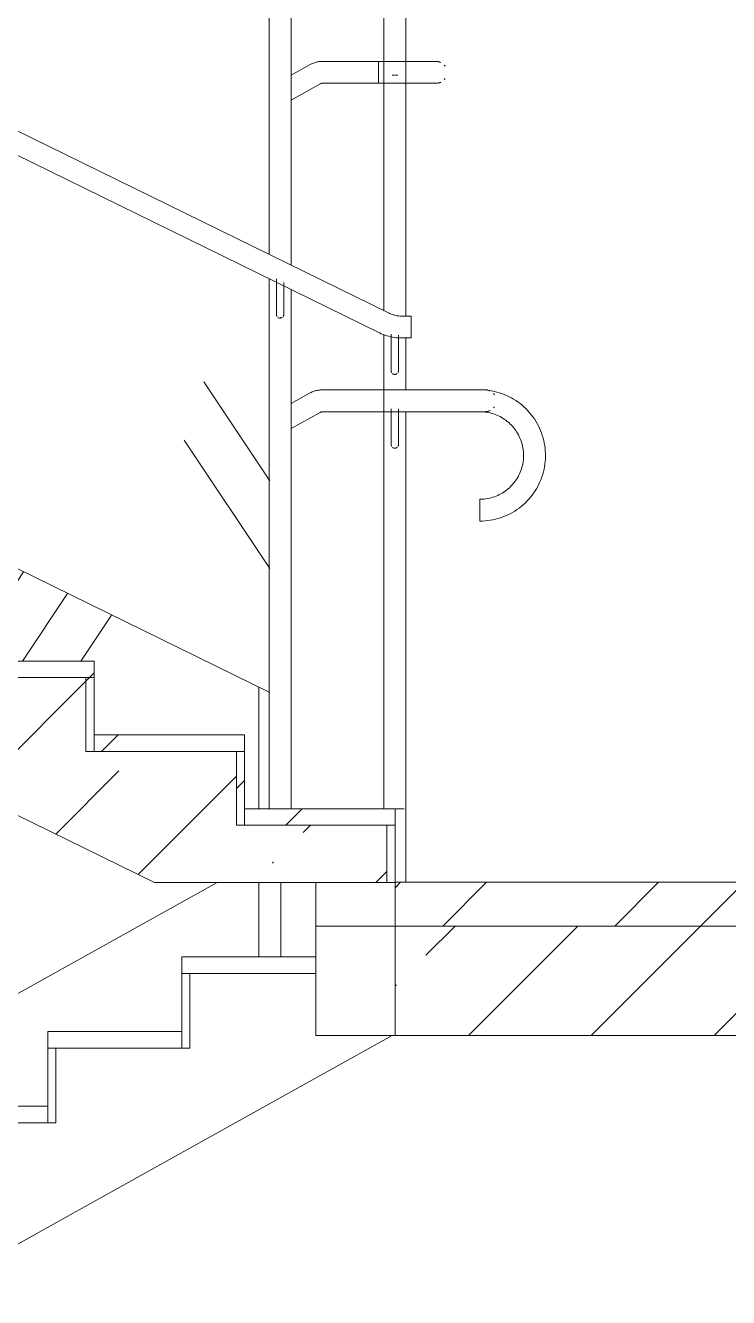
# Model space of a CAD drawing. Header units: millimetres. Extents: x -515342 to 330399, y -224905 to 507333.
# Drawn here: x 227439 to 228725, y 89036 to 91360 of the extents above; entities that cross this region are included whole.
import ezdxf

# ---------------------------------------------------------------- set-up
doc = ezdxf.new("R2010")
doc.units = ezdxf.units.MM
doc.layers.get('0').update_dxf_attribs({"lineweight": 0})
doc.layers.add('Лестницы', color=7, linetype='Continuous', lineweight=0)
doc.layers.add('Ограждение', color=7, linetype='Continuous', lineweight=0)
pattern_1 = [(45, (223568.56, 95610.5), (-224.506, 224.506), []), (45, (223793.07, 95610.5), (-224.506, 224.506), [396.875, -79.375, 3.353, -76.022])]
pattern_2 = [(45, (223568.56, 95610.5), (-235.732, 235.732), []), (45, (223725.7, 95610.5), (-235.732, 235.732), [])]

# ---------------------------------------------------------------- blocks, each defined once
blk = doc.blocks.new('Ограждение - Для шага 900-V113-О_АР_П_Разрез 3-3')
at = {"layer": 'Ограждение'}
h = blk.add_hatch(dxfattribs=at)
h.set_pattern_fill('FP_2', color=256, style=0, pattern_type=2)
h.set_pattern_definition([(236.31, (-5209.4, 8823.7), (-1777.996, -3556.002), [641.07, -5769.6]), (236.31, (-5173.8, 8717), (-1777.996, -3556.002), [384.64, -6026.03]), (236.31, (-5387.2, 8717), (-1777.996, -3556.002), [384.64, -6026.03])])
h.paths.add_polyline_path([(-2839.8, 1326), (-2054.9, 1763), (-2169.8, 1763), (-2839.8, 2091.3), (-2839.8, 1354.6)])
h.paths.add_polyline_path([(-2005, 1897.7), (-1977.8, 1897.7), (-1977.8, 2119.2), (-2820, 2531.9), (-2820.7, 2436.7), (-2830, 2436.7), (-2830, 2302), (-2555, 2302), (-2555, 2167.2), (-2280, 2167.2), (-2280, 2032.5), (-2005, 2032.5), (-2005, 1910.4)])
blk.add_line((-2839.8, 1326), (-2054.9, 1763), dxfattribs=at)
blk = doc.blocks.new('Ограждение - АР_Ограждение_Балясина_D40_900 для 1500-10050419-О_АР_П_Разрез 3-3')
at = {"layer": 'Ограждение'}
for p, q in [((-1938.8, 2794.2), (-1938.8, 2795.8)), ((-1978.8, 2119.7), (-1978.8, 1897.7)), ((-1978.8, 1763), (-1978.8, 1626.8)), ((-1938.8, 1626.8), (-1938.8, 1763))]:
    blk.add_line(p, q, dxfattribs=at)
blk = doc.blocks.new('Ограждение - АР_Ограждение_Балясина_D40_900 для 1500-V114-О_АР_П_Разрез 3-3')
at = {"layer": 'Ограждение'}
for p, q in [((-1750.3, 3238.2), (-1750.3, 2807.7)), ((-1735, 3238.2), (-1730.8, 3238.2)), ((-1729.9, 3238.2), (-1725.8, 3238.2)), ((-1725.2, 3238.2), (-1725.1, 3238.2)), ((-1710.3, 2797.9), (-1710.3, 3238.2)), ((-1750.3, 2764.3), (-1750.3, 2663.2)), ((-1710.3, 2663.1), (-1710.3, 2757.9)), ((-1737, 2628.4), (-1737, 2593.2)), ((-1723.7, 2593.2), (-1723.7, 2628.4)), ((-1750.3, 2623.2), (-1750.3, 1897.8)), ((-1710.3, 1763.2), (-1710.3, 2623.2))]:
    blk.add_line(p, q, dxfattribs=at)
at = {"layer": 'Ограждение', "flags": 128}
for points in [[(-1737, 2593.2), (-1737, 2592), (-1737, 2590.8), (-1737, 2589.6), (-1737, 2588.4), (-1737, 2587.2), (-1737, 2586.1), (-1737, 2584.9), (-1737, 2583.8), (-1737, 2582.6), (-1737, 2581.5), (-1737, 2580.4), (-1737, 2579.3), (-1737, 2578.3), (-1737, 2577.3), (-1737, 2576.3), (-1737, 2575.3), (-1737, 2574.3), (-1737, 2573.4), (-1737, 2572.5), (-1737, 2571.7), (-1737, 2570.9), (-1737, 2570.1), (-1737, 2569.3), (-1737, 2568.6), (-1737, 2568), (-1737, 2567.3), (-1737, 2566.7), (-1737, 2566.2), (-1737, 2565.7), (-1737, 2565.2), (-1737, 2564.8), (-1737, 2564.5), (-1737, 2564.1), (-1737, 2563.9), (-1737, 2563.6), (-1737, 2563.5), (-1737, 2563.3), (-1737, 2563.2), (-1737, 2563.2)], [(-1723.7, 2563.2), (-1723.7, 2563.2), (-1723.7, 2563.3), (-1723.7, 2563.4), (-1723.7, 2563.6), (-1723.7, 2563.8), (-1723.7, 2564.1), (-1723.7, 2564.4), (-1723.7, 2564.7), (-1723.7, 2565.1), (-1723.7, 2565.6), (-1723.7, 2566.1), (-1723.7, 2566.6), (-1723.7, 2567.2), (-1723.7, 2567.8), (-1723.7, 2568.4), (-1723.7, 2569.1), (-1723.7, 2569.9), (-1723.7, 2570.6), (-1723.7, 2571.5), (-1723.7, 2572.3), (-1723.7, 2573.2), (-1723.7, 2574.1), (-1723.7, 2575), (-1723.7, 2576), (-1723.7, 2577), (-1723.7, 2578), (-1723.7, 2579.1), (-1723.7, 2580.1), (-1723.7, 2581.2), (-1723.7, 2582.3), (-1723.7, 2583.5), (-1723.7, 2584.6), (-1723.7, 2585.8), (-1723.7, 2586.9), (-1723.7, 2588.1), (-1723.7, 2589.3), (-1723.7, 2590.5), (-1723.7, 2591.7), (-1723.7, 2592.9), (-1723.7, 2593.2)]]:
    blk.add_lwpolyline(points, dxfattribs=at)
at = {"layer": 'Ограждение'}
for points in [[(-1736.9, 2562), (-1736.9, 2562.3), (-1737, 2562.8), (-1737, 2563.5), (-1737, 2564), (-1736.9, 2564.2)], [(-1732.6, 2556.9), (-1733.4, 2557.2), (-1734, 2557.6), (-1734.6, 2558.1)], [(-1730.3, 2556.5), (-1731, 2556.5), (-1731.7, 2556.6), (-1732.3, 2556.8)], [(-1728.4, 2556.8), (-1729, 2556.6), (-1729.7, 2556.5), (-1730.3, 2556.5)]]:
    blk.add_open_spline(points, degree=3, dxfattribs=at)
for points, knots in [([(-1736.1, 2559.9), (-1736.3, 2560.2), (-1736.5, 2560.7), (-1736.7, 2561.3), (-1736.8, 2561.5)], [0.33333333, 0.33333333, 0.33333333, 0.33333333, 0.38888889, 0.41581503, 0.41581503, 0.41581503, 0.41581503]), ([(-1726, 2558.1), (-1726.1, 2558), (-1726.6, 2557.7), (-1727.2, 2557.3), (-1727.9, 2557), (-1728, 2556.9)], [0.7777778, 0.7777778, 0.7777778, 0.7777778, 0.7916667, 0.8611111, 0.8888889, 0.8888889, 0.8888889, 0.8888889]), ([(-1723.8, 2564.4), (-1723.7, 2564.1), (-1723.7, 2563.6), (-1723.7, 2562.9), (-1723.7, 2562.2), (-1723.9, 2561.2), (-1724.2, 2560.4), (-1724.5, 2559.9), (-1724.6, 2559.9)], [0.4444444, 0.4444444, 0.4444444, 0.4444444, 0.4791667, 0.5138889, 0.5486111, 0.5833333, 0.6527778, 0.6666667, 0.6666667, 0.6666667, 0.6666667])]:
    blk.add_open_spline(points, degree=3, knots=knots, dxfattribs=at)
blk = doc.blocks.new('Ограждение - Ограждение-10038874-О_АР_П_Разрез 3-3')
for name in ['Ограждение - АР_Ограждение_Балясина_D40_900 для 1500-V114-О_АР_П_Разрез 3-3', 'Ограждение - АР_Ограждение_Балясина_D40_900 для 1500-10050419-О_АР_П_Разрез 3-3', 'Ограждение - Для шага 900-V113-О_АР_П_Разрез 3-3']:
    blk.add_blockref(name, (0, 0))
blk = doc.blocks.new('Тип верхнего поручня - Верхний поручень_Внутренний_-10038877-О_АР_П_Разрез 3-3')
at = {"layer": 'Ограждение'}
for p, q in [((-1885.2, 3257.5), (-1920.1, 3238.1)), ((-1760.4, 3263.2), (-1863.3, 3263.2)), ((-1730.3, 3263.2), (-1760.4, 3263.2)), ((-1760.4, 3243.2), (-1760.4, 3263.2)), ((-1700, 3263.2), (-1730.3, 3263.2)), ((-1760.4, 3223.2), (-1760.4, 3243.2)), ((-1920.1, 3192.3), (-1865.7, 3222.6)), ((-1863.3, 3223.2), (-1760.4, 3223.2)), ((-1760.4, 3223.2), (-1730.3, 3223.2)), ((-1730.3, 3223.2), (-1700, 3223.2))]:
    blk.add_line(p, q, dxfattribs=at)
at = {"layer": 'Ограждение', "flags": 128}
for points in [[(-1863.3, 3263.2), (-1865.1, 3263.2), (-1866.9, 3263.1), (-1868.7, 3262.9), (-1870.5, 3262.6), (-1872.2, 3262.3), (-1874, 3261.9), (-1875.7, 3261.4), (-1877.4, 3260.9), (-1879.1, 3260.3), (-1880.8, 3259.6), (-1882.5, 3258.9), (-1884.1, 3258.1), (-1885.2, 3257.5)], [(-1700, 3263.2), (-1698.2, 3263.2), (-1696.4, 3263.2), (-1694.6, 3263.2), (-1692.8, 3263.2), (-1691.1, 3263.2), (-1689.3, 3263.2), (-1687.6, 3263.2), (-1685.8, 3263.2), (-1684.1, 3263.2), (-1682.5, 3263.2), (-1680.8, 3263.2), (-1679.2, 3263.2), (-1677.6, 3263.2), (-1676.1, 3263.2), (-1674.6, 3263.2), (-1673.1, 3263.2), (-1671.7, 3263.2), (-1670.3, 3263.2), (-1669, 3263.2), (-1667.7, 3263.2), (-1666.5, 3263.2), (-1665.3, 3263.2), (-1664.2, 3263.2), (-1663.1, 3263.2), (-1662.1, 3263.2), (-1661.2, 3263.2), (-1660.3, 3263.2), (-1659.5, 3263.2), (-1658.7, 3263.2), (-1658.1, 3263.2), (-1657.4, 3263.2), (-1656.9, 3263.2), (-1656.4, 3263.2), (-1656, 3263.2), (-1655.7, 3263.2), (-1655.4, 3263.2), (-1655.2, 3263.2), (-1655.1, 3263.2), (-1655, 3263.2), (-1655, 3263.2)], [(-1655, 3263.2), (-1655, 3263.2), (-1655.1, 3263.2), (-1655.3, 3263.2), (-1655.6, 3263.2), (-1655.9, 3263.2), (-1656.3, 3263.2), (-1656.8, 3263.2), (-1657.3, 3263.2), (-1657.9, 3263.2), (-1658.6, 3263.2), (-1659.3, 3263.2), (-1660.1, 3263.2), (-1660.9, 3263.2), (-1661.9, 3263.2), (-1662.9, 3263.2), (-1663.9, 3263.2), (-1665, 3263.2), (-1666.2, 3263.2), (-1667.4, 3263.2), (-1668.6, 3263.2), (-1670, 3263.2), (-1671.3, 3263.2), (-1672.7, 3263.2), (-1674.2, 3263.2), (-1675.7, 3263.2), (-1677.2, 3263.2), (-1678.8, 3263.2), (-1680.4, 3263.2), (-1682, 3263.2), (-1683.7, 3263.2), (-1685.4, 3263.2), (-1687.1, 3263.2), (-1688.8, 3263.2), (-1690.6, 3263.2), (-1692.4, 3263.2), (-1694.1, 3263.2), (-1695.9, 3263.2), (-1697.7, 3263.2), (-1699.5, 3263.2), (-1700, 3263.2)], [(-1655, 3263.2), (-1654.2, 3263.2), (-1653.4, 3263.1), (-1652.6, 3263.1), (-1651.8, 3262.9), (-1651, 3262.8), (-1650.2, 3262.6), (-1649.5, 3262.4), (-1648.7, 3262.2), (-1648, 3261.9), (-1647.2, 3261.6), (-1646.5, 3261.3)], [(-1640.1, 3256.5), (-1639.6, 3255.9), (-1639.1, 3255.3), (-1638.6, 3254.7)], [(-1638.5, 3231.9), (-1639, 3231.3), (-1639.4, 3230.6), (-1640, 3230)], [(-1865.7, 3222.6), (-1865.5, 3222.7), (-1865.4, 3222.7), (-1865.2, 3222.8), (-1865, 3222.9), (-1864.8, 3223), (-1864.6, 3223), (-1864.4, 3223.1), (-1864.2, 3223.1), (-1864, 3223.1), (-1863.8, 3223.2), (-1863.6, 3223.2), (-1863.4, 3223.2), (-1863.3, 3223.2)], [(-1700, 3223.2), (-1698.2, 3223.2), (-1696.4, 3223.2), (-1694.6, 3223.2), (-1692.8, 3223.2), (-1691.1, 3223.2), (-1689.3, 3223.2), (-1687.6, 3223.2), (-1685.8, 3223.2), (-1684.1, 3223.2), (-1682.5, 3223.2), (-1680.8, 3223.2), (-1679.2, 3223.2), (-1677.6, 3223.2), (-1676.1, 3223.2), (-1674.6, 3223.2), (-1673.1, 3223.2), (-1671.7, 3223.2), (-1670.3, 3223.2), (-1669, 3223.2), (-1667.7, 3223.2), (-1666.5, 3223.2), (-1665.3, 3223.2), (-1664.2, 3223.2), (-1663.1, 3223.2), (-1662.1, 3223.2), (-1661.2, 3223.2), (-1660.3, 3223.2), (-1659.5, 3223.2), (-1658.7, 3223.2), (-1658.1, 3223.2), (-1657.4, 3223.2), (-1656.9, 3223.2), (-1656.4, 3223.2), (-1656, 3223.2), (-1655.7, 3223.2), (-1655.4, 3223.2), (-1655.2, 3223.2), (-1655.1, 3223.2), (-1655, 3223.2), (-1655, 3223.2)], [(-1655, 3223.2), (-1655, 3223.2), (-1655.1, 3223.2), (-1655.3, 3223.2), (-1655.6, 3223.2), (-1655.9, 3223.2), (-1656.3, 3223.2), (-1656.8, 3223.2), (-1657.3, 3223.2), (-1657.9, 3223.2), (-1658.6, 3223.2), (-1659.3, 3223.2), (-1660.1, 3223.2), (-1660.9, 3223.2), (-1661.9, 3223.2), (-1662.9, 3223.2), (-1663.9, 3223.2), (-1665, 3223.2), (-1666.2, 3223.2), (-1667.4, 3223.2), (-1668.6, 3223.2), (-1670, 3223.2), (-1671.3, 3223.2), (-1672.7, 3223.2), (-1674.2, 3223.2), (-1675.7, 3223.2), (-1677.2, 3223.2), (-1678.8, 3223.2), (-1680.4, 3223.2), (-1682, 3223.2), (-1683.7, 3223.2), (-1685.4, 3223.2), (-1687.1, 3223.2), (-1688.8, 3223.2), (-1690.6, 3223.2), (-1692.4, 3223.2), (-1694.1, 3223.2), (-1695.9, 3223.2), (-1697.7, 3223.2)], [(-1646.3, 3225.2), (-1647, 3224.9), (-1647.8, 3224.6), (-1648.5, 3224.3), (-1649.3, 3224), (-1650, 3223.8), (-1650.8, 3223.6), (-1651.6, 3223.5), (-1652.4, 3223.4), (-1653.2, 3223.3), (-1654, 3223.2), (-1654.8, 3223.2), (-1655, 3223.2)]]:
    blk.add_lwpolyline(points, dxfattribs=at)
blk = doc.blocks.new('Тип перил - Перила_Внутренний_-10038889-О_АР_П_Разрез 3-3')
at = {"layer": 'Ограждение'}
for p, q in [((-1886.3, 2656.9), (-1920, 2638.1)), ((-1750.4, 2663.2), (-1862, 2663.2)), ((-1730.3, 2663.2), (-1750.3, 2663.2)), ((-1750.3, 2643.2), (-1750.3, 2663.2)), ((-1615, 2663.2), (-1730.3, 2663.2)), ((-1750.3, 2623.2), (-1750.3, 2643.2)), ((-1920, 2592.3), (-1866.9, 2621.9)), ((-1862, 2623.2), (-1750.4, 2623.2)), ((-1750.3, 2623.2), (-1730.3, 2623.2)), ((-1730.3, 2623.2), (-1615, 2623.2))]:
    blk.add_line(p, q, dxfattribs=at)
at = {"layer": 'Ограждение', "flags": 128}
for points in [[(-1862, 2663.2), (-1864, 2663.2), (-1866, 2663), (-1868, 2662.8), (-1870, 2662.6), (-1871.9, 2662.2), (-1873.9, 2661.8), (-1875.8, 2661.3), (-1877.7, 2660.7), (-1879.6, 2660), (-1881.5, 2659.3), (-1883.3, 2658.4), (-1885.1, 2657.5), (-1886.3, 2656.9)], [(-1615, 2663.2), (-1613, 2663.2), (-1611, 2663.2), (-1609, 2663.2), (-1607, 2663.2), (-1605.1, 2663.2), (-1603.1, 2663.2), (-1601.2, 2663.2), (-1599.3, 2663.2), (-1597.4, 2663.2), (-1595.5, 2663.2), (-1593.7, 2663.2), (-1591.9, 2663.2), (-1590.2, 2663.2), (-1588.4, 2663.2), (-1586.8, 2663.2), (-1585.1, 2663.2), (-1583.6, 2663.2), (-1582, 2663.2), (-1580.6, 2663.2), (-1579.1, 2663.2), (-1577.8, 2663.2), (-1576.5, 2663.2), (-1575.2, 2663.2), (-1574, 2663.2), (-1572.9, 2663.2), (-1571.9, 2663.2), (-1570.9, 2663.2), (-1570, 2663.2), (-1569.2, 2663.2), (-1568.4, 2663.2), (-1567.7, 2663.2), (-1567.1, 2663.2), (-1566.6, 2663.2), (-1566.1, 2663.2), (-1565.7, 2663.2), (-1565.4, 2663.2), (-1565.2, 2663.2), (-1565.1, 2663.2), (-1565, 2663.2), (-1565, 2663.2)], [(-1565, 2663.2), (-1565, 2663.2), (-1565.2, 2663.2), (-1565.4, 2663.2), (-1565.6, 2663.2), (-1566, 2663.2), (-1566.4, 2663.2), (-1566.9, 2663.2), (-1567.5, 2663.2), (-1568.2, 2663.2), (-1568.9, 2663.2), (-1569.8, 2663.2), (-1570.7, 2663.2), (-1571.6, 2663.2), (-1572.6, 2663.2), (-1573.7, 2663.2), (-1574.9, 2663.2), (-1576.1, 2663.2), (-1577.4, 2663.2), (-1578.8, 2663.2), (-1580.2, 2663.2), (-1581.6, 2663.2), (-1583.1, 2663.2), (-1584.7, 2663.2), (-1586.3, 2663.2), (-1588, 2663.2), (-1589.7, 2663.2), (-1591.4, 2663.2), (-1593.2, 2663.2), (-1595, 2663.2), (-1596.9, 2663.2), (-1598.8, 2663.2), (-1600.7, 2663.2), (-1602.6, 2663.2), (-1604.5, 2663.2), (-1606.5, 2663.2), (-1608.5, 2663.2), (-1610.5, 2663.2), (-1612.5, 2663.2), (-1614.5, 2663.2), (-1615, 2663.2)], [(-1565, 2663.2), (-1564.2, 2663.2), (-1563.4, 2663.1), (-1562.6, 2663.1), (-1561.8, 2662.9), (-1561, 2662.8), (-1560.2, 2662.6), (-1559.5, 2662.4), (-1558.7, 2662.2), (-1558, 2661.9), (-1557.2, 2661.6), (-1556.5, 2661.3)], [(-1550.1, 2656.5), (-1549.6, 2655.9), (-1549.1, 2655.3), (-1548.6, 2654.7), (-1548.2, 2654)], [(-1548.5, 2631.9), (-1549, 2631.3), (-1549.4, 2630.6), (-1550, 2630)], [(-1866.9, 2621.9), (-1866.5, 2622.1), (-1866.1, 2622.3), (-1865.8, 2622.5), (-1865.4, 2622.6), (-1865, 2622.7), (-1864.6, 2622.8), (-1864.2, 2622.9), (-1863.9, 2623), (-1863.5, 2623.1), (-1863.1, 2623.1), (-1862.7, 2623.2), (-1862.3, 2623.2), (-1862, 2623.2)], [(-1615, 2623.2), (-1613, 2623.2), (-1611, 2623.2), (-1609, 2623.2), (-1607, 2623.2), (-1605.1, 2623.2), (-1603.1, 2623.2), (-1601.2, 2623.2), (-1599.3, 2623.2), (-1597.4, 2623.2), (-1595.5, 2623.2), (-1593.7, 2623.2), (-1591.9, 2623.2), (-1590.2, 2623.2), (-1588.4, 2623.2), (-1586.8, 2623.2), (-1585.1, 2623.2), (-1583.6, 2623.2), (-1582, 2623.2), (-1580.6, 2623.2), (-1579.1, 2623.2), (-1577.8, 2623.2), (-1576.5, 2623.2), (-1575.2, 2623.2), (-1574, 2623.2), (-1572.9, 2623.2), (-1571.9, 2623.2), (-1570.9, 2623.2), (-1570, 2623.2), (-1569.2, 2623.2), (-1568.4, 2623.2), (-1567.7, 2623.2), (-1567.1, 2623.2), (-1566.6, 2623.2), (-1566.1, 2623.2), (-1565.7, 2623.2), (-1565.4, 2623.2), (-1565.2, 2623.2), (-1565.1, 2623.2), (-1565, 2623.2), (-1565, 2623.2)], [(-1578.8, 2623.2), (-1580.2, 2623.2), (-1581.6, 2623.2), (-1583.1, 2623.2), (-1584.7, 2623.2), (-1586.3, 2623.2), (-1588, 2623.2), (-1589.7, 2623.2), (-1591.4, 2623.2), (-1593.2, 2623.2), (-1595, 2623.2), (-1596.9, 2623.2), (-1598.8, 2623.2), (-1600.7, 2623.2), (-1602.6, 2623.2), (-1604.5, 2623.2), (-1606.5, 2623.2), (-1608.5, 2623.2), (-1610.5, 2623.2), (-1612.5, 2623.2), (-1614.5, 2623.2)], [(-1565, 2623.2), (-1565, 2623.2), (-1565.2, 2623.2), (-1565.4, 2623.2), (-1565.6, 2623.2), (-1566, 2623.2), (-1566.4, 2623.2), (-1566.9, 2623.2), (-1567.5, 2623.2), (-1568.2, 2623.2), (-1568.9, 2623.2), (-1569.8, 2623.2), (-1570.7, 2623.2), (-1571.6, 2623.2), (-1572.6, 2623.2), (-1573.7, 2623.2), (-1574.9, 2623.2), (-1576.1, 2623.2), (-1577.4, 2623.2), (-1578.7, 2623.2)], [(-1556.3, 2625.2), (-1557, 2624.9), (-1557.8, 2624.6), (-1558.5, 2624.3), (-1559.3, 2624), (-1560, 2623.8), (-1560.8, 2623.6), (-1561.6, 2623.5), (-1562.4, 2623.4), (-1563.2, 2623.3), (-1564, 2623.2), (-1564.8, 2623.2), (-1565, 2623.2)]]:
    blk.add_lwpolyline(points, dxfattribs=at)
blk = doc.blocks.new('Ограждение - АР_Ограждение_Ограничение_Дуга D40_расстояние между поручнями 200-140673-О_АР_П_Разрез 3-3')
at = {"layer": 'Ограждение'}
blk.add_line((-1575, 2423.2), (-1575, 2463.2), dxfattribs=at)
at = {"layer": 'Ограждение', "flags": 128}
for points in [[(-1569.9, 2663.1), (-1572.4, 2663.2), (-1575, 2663.2)], [(-1575, 2423.2), (-1570.2, 2423.3), (-1565.4, 2423.6), (-1560.6, 2424.1), (-1555.9, 2424.7), (-1551.1, 2425.6), (-1546.4, 2426.6), (-1541.8, 2427.9), (-1537.2, 2429.3), (-1532.7, 2430.9), (-1528.2, 2432.7), (-1523.9, 2434.6), (-1519.6, 2436.8), (-1515.3, 2439.1), (-1511.2, 2441.5), (-1507.2, 2444.2), (-1503.3, 2446.9), (-1499.5, 2449.9), (-1495.8, 2453), (-1492.3, 2456.2), (-1488.9, 2459.6), (-1485.6, 2463.1), (-1482.5, 2466.7), (-1479.5, 2470.5), (-1476.7, 2474.4), (-1474, 2478.4), (-1471.5, 2482.5), (-1469.1, 2486.6), (-1467, 2490.9), (-1465, 2495.3), (-1463.1, 2499.7), (-1461.5, 2504.2), (-1460, 2508.8), (-1458.7, 2513.4), (-1457.6, 2518.1), (-1456.7, 2522.8), (-1456, 2527.5), (-1455.5, 2532.3), (-1455.1, 2537.1), (-1455, 2541.9), (-1455, 2546.7), (-1455.3, 2551.5), (-1455.7, 2556.3), (-1456.3, 2561), (-1457.1, 2565.8), (-1458.1, 2570.5), (-1459.3, 2575.1), (-1460.7, 2579.7), (-1462.2, 2584.3), (-1463.9, 2588.7), (-1465.9, 2593.1), (-1467.9, 2597.5), (-1470.2, 2601.7), (-1472.6, 2605.8), (-1475.2, 2609.9), (-1478, 2613.8), (-1480.9, 2617.6), (-1483.9, 2621.3), (-1487.1, 2624.9), (-1490.4, 2628.4), (-1493.9, 2631.7), (-1497.5, 2634.9), (-1501.2, 2637.9), (-1505.1, 2640.8), (-1509, 2643.5), (-1513.1, 2646), (-1517.3, 2648.4), (-1521.5, 2650.6), (-1525.9, 2652.7), (-1530.3, 2654.6), (-1534.8, 2656.3), (-1539.3, 2657.8), (-1543.9, 2659.1), (-1548.6, 2660.3), (-1553.3, 2661.2), (-1558, 2662), (-1561.2, 2662.4)], [(-1565.4, 2662.8), (-1567.6, 2663), (-1569.1, 2663)], [(-1575, 2623.2), (-1571.8, 2623.1), (-1568.6, 2622.9), (-1565.4, 2622.6), (-1562.2, 2622.2), (-1559.1, 2621.6), (-1556, 2620.9), (-1552.9, 2620.1), (-1549.8, 2619.1), (-1546.8, 2618.1), (-1543.8, 2616.9), (-1540.9, 2615.6), (-1538, 2614.2), (-1535.2, 2612.6), (-1532.5, 2611), (-1529.8, 2609.2), (-1527.2, 2607.4), (-1524.7, 2605.4), (-1522.2, 2603.3), (-1519.9, 2601.2), (-1517.6, 2598.9), (-1515.4, 2596.6), (-1513.3, 2594.2), (-1511.3, 2591.7), (-1509.4, 2589.1), (-1507.7, 2586.4), (-1506, 2583.7), (-1504.4, 2580.9), (-1503, 2578.1), (-1501.6, 2575.1), (-1500.4, 2572.2), (-1499.3, 2569.2), (-1498.3, 2566.1), (-1497.5, 2563.1), (-1496.7, 2559.9), (-1496.1, 2556.8), (-1495.7, 2553.6), (-1495.3, 2550.5), (-1495.1, 2547.3), (-1495, 2544.1), (-1495, 2540.9), (-1495.2, 2537.7), (-1495.4, 2534.5), (-1495.9, 2531.3), (-1496.4, 2528.2), (-1497.1, 2525), (-1497.9, 2521.9), (-1498.8, 2518.9), (-1499.8, 2515.8), (-1501, 2512.8), (-1502.2, 2509.9), (-1503.6, 2507), (-1505.1, 2504.2), (-1506.7, 2501.4), (-1508.5, 2498.7), (-1510.3, 2496.1), (-1512.2, 2493.6), (-1514.3, 2491.1), (-1516.4, 2488.7), (-1518.6, 2486.4), (-1520.9, 2484.2), (-1523.3, 2482.1), (-1525.8, 2480.1), (-1528.4, 2478.2), (-1531, 2476.4), (-1533.7, 2474.6), (-1536.5, 2473.1), (-1539.3, 2471.6), (-1542.2, 2470.2), (-1545.2, 2469), (-1548.2, 2467.8), (-1551.2, 2466.8), (-1554.3, 2465.9), (-1557.4, 2465.2), (-1560.5, 2464.5), (-1563.7, 2464), (-1566.9, 2463.6), (-1570, 2463.4), (-1573.2, 2463.2), (-1575, 2463.2)]]:
    blk.add_lwpolyline(points, dxfattribs=at)
blk = doc.blocks.new('Тип перил - АР_Ограждение_Ограничение_Дуга D40_расстояние между поручнями 200-140673-О_АР_П_Разрез 3-3')
at = {"layer": 'Ограждение'}
blk.add_line((-1575, 2423.2), (-1575, 2463.2), dxfattribs=at)
at = {"layer": 'Ограждение', "flags": 128}
for points in [[(-1569.9, 2663.1), (-1572.4, 2663.2), (-1575, 2663.2)], [(-1575, 2423.2), (-1570.2, 2423.3), (-1565.4, 2423.6), (-1560.6, 2424.1), (-1555.9, 2424.7), (-1551.1, 2425.6), (-1546.4, 2426.6), (-1541.8, 2427.9), (-1537.2, 2429.3), (-1532.7, 2430.9), (-1528.2, 2432.7), (-1523.9, 2434.6), (-1519.6, 2436.8), (-1515.3, 2439.1), (-1511.2, 2441.5), (-1507.2, 2444.2), (-1503.3, 2446.9), (-1499.5, 2449.9), (-1495.8, 2453), (-1492.3, 2456.2), (-1488.9, 2459.6), (-1485.6, 2463.1), (-1482.5, 2466.7), (-1479.5, 2470.5), (-1476.7, 2474.4), (-1474, 2478.4), (-1471.5, 2482.5), (-1469.1, 2486.6), (-1467, 2490.9), (-1465, 2495.3), (-1463.1, 2499.7), (-1461.5, 2504.2), (-1460, 2508.8), (-1458.7, 2513.4), (-1457.6, 2518.1), (-1456.7, 2522.8), (-1456, 2527.5), (-1455.5, 2532.3), (-1455.1, 2537.1), (-1455, 2541.9), (-1455, 2546.7), (-1455.3, 2551.5), (-1455.7, 2556.3), (-1456.3, 2561), (-1457.1, 2565.8), (-1458.1, 2570.5), (-1459.3, 2575.1), (-1460.7, 2579.7), (-1462.2, 2584.3), (-1463.9, 2588.7), (-1465.9, 2593.1), (-1467.9, 2597.5), (-1470.2, 2601.7), (-1472.6, 2605.8), (-1475.2, 2609.9), (-1478, 2613.8), (-1480.9, 2617.6), (-1483.9, 2621.3), (-1487.1, 2624.9), (-1490.4, 2628.4), (-1493.9, 2631.7), (-1497.5, 2634.9), (-1501.2, 2637.9), (-1505.1, 2640.8), (-1509, 2643.5), (-1513.1, 2646), (-1517.3, 2648.4), (-1521.5, 2650.6), (-1525.9, 2652.7), (-1530.3, 2654.6), (-1534.8, 2656.3), (-1539.3, 2657.8), (-1543.9, 2659.1), (-1548.6, 2660.3), (-1553.3, 2661.2), (-1558, 2662), (-1561.2, 2662.4)], [(-1565.4, 2662.8), (-1567.6, 2663), (-1569.1, 2663)], [(-1575, 2623.2), (-1571.8, 2623.1), (-1568.6, 2622.9), (-1565.4, 2622.6), (-1562.2, 2622.2), (-1559.1, 2621.6), (-1556, 2620.9), (-1552.9, 2620.1), (-1549.8, 2619.1), (-1546.8, 2618.1), (-1543.8, 2616.9), (-1540.9, 2615.6), (-1538, 2614.2), (-1535.2, 2612.6), (-1532.5, 2611), (-1529.8, 2609.2), (-1527.2, 2607.4), (-1524.7, 2605.4), (-1522.2, 2603.3), (-1519.9, 2601.2), (-1517.6, 2598.9), (-1515.4, 2596.6), (-1513.3, 2594.2), (-1511.3, 2591.7), (-1509.4, 2589.1), (-1507.7, 2586.4), (-1506, 2583.7), (-1504.4, 2580.9), (-1503, 2578.1), (-1501.6, 2575.1), (-1500.4, 2572.2), (-1499.3, 2569.2), (-1498.3, 2566.1), (-1497.5, 2563.1), (-1496.7, 2559.9), (-1496.1, 2556.8), (-1495.7, 2553.6), (-1495.3, 2550.5), (-1495.1, 2547.3), (-1495, 2544.1), (-1495, 2540.9), (-1495.2, 2537.7), (-1495.4, 2534.5), (-1495.9, 2531.3), (-1496.4, 2528.2), (-1497.1, 2525), (-1497.9, 2521.9), (-1498.8, 2518.9), (-1499.8, 2515.8), (-1501, 2512.8), (-1502.2, 2509.9), (-1503.6, 2507), (-1505.1, 2504.2), (-1506.7, 2501.4), (-1508.5, 2498.7), (-1510.3, 2496.1), (-1512.2, 2493.6), (-1514.3, 2491.1), (-1516.4, 2488.7), (-1518.6, 2486.4), (-1520.9, 2484.2), (-1523.3, 2482.1), (-1525.8, 2480.1), (-1528.4, 2478.2), (-1531, 2476.4), (-1533.7, 2474.6), (-1536.5, 2473.1), (-1539.3, 2471.6), (-1542.2, 2470.2), (-1545.2, 2469), (-1548.2, 2467.8), (-1551.2, 2466.8), (-1554.3, 2465.9), (-1557.4, 2465.2), (-1560.5, 2464.5), (-1563.7, 2464), (-1566.9, 2463.6), (-1570, 2463.4), (-1573.2, 2463.2), (-1575, 2463.2)]]:
    blk.add_lwpolyline(points, dxfattribs=at)
blk = doc.blocks.new('Тип перил - Перила_Внутренний_-10039510-О_АР_П_Разрез 3-3')
at = {"layer": 'Ограждение'}
for p, q in [((-1575, 2663.2), (-1615, 2663.2)), ((-1615, 2623.2), (-1575, 2623.2))]:
    blk.add_line(p, q, dxfattribs=at)
at = {"layer": 'Ограждение', "flags": 128}
for points in [[(-1862, 2663.2), (-1864, 2663.2), (-1866, 2663), (-1868, 2662.8), (-1870, 2662.6), (-1871.9, 2662.2), (-1873.9, 2661.8), (-1875.8, 2661.3), (-1877.7, 2660.7), (-1879.6, 2660), (-1881.5, 2659.3), (-1883.3, 2658.4), (-1885.1, 2657.5), (-1886.3, 2656.9)], [(-1866.9, 2621.9), (-1866.5, 2622.1), (-1866.1, 2622.3), (-1865.8, 2622.5), (-1865.4, 2622.6), (-1865, 2622.7), (-1864.6, 2622.8), (-1864.2, 2622.9), (-1863.9, 2623), (-1863.5, 2623.1), (-1863.1, 2623.1), (-1862.7, 2623.2), (-1862.3, 2623.2), (-1862, 2623.2)]]:
    blk.add_lwpolyline(points, dxfattribs=at)
blk = doc.blocks.new('Ограждение - Для шага 900-V127-О_АР_П_Разрез 3-3')
at = {"layer": 'Ограждение'}
h = blk.add_hatch(dxfattribs=at)
h.set_pattern_fill('FP_31', color=256, style=0, pattern_type=2)
h.set_pattern_definition([(123.69, (-5209.4, 6334.5), (-2598.61, 3008.927), [641.07, -5769.6]), (123.69, (-5173.8, 6441.2), (-2598.61, 3008.927), [384.64, -6026.03]), (123.69, (-5387.2, 6441.2), (-2598.61, 3008.927), [384.64, -6026.03])])
h.paths.add_polyline_path([(-1959, 2110), (-1959, 2865.4), (-2821, 3287.8), (-2821, 2532.4), (-2044.3, 2151.8)])
h.paths.add_polyline_path([(-1959, 2910), (-1959, 3360), (-2821, 3782.4), (-2821, 3332.4), (-1991.1, 2925.7)])
for p, q in [((-2821, 3782.4), (-1959, 3360)), ((-1959, 2110), (-2821, 2532.4))]:
    blk.add_line(p, q, dxfattribs=at)
blk = doc.blocks.new('Ограждение - АР_Ограждение_Балясина_D40_900 для 1500-10050439-О_АР_П_Разрез 3-3')
at = {"layer": 'Ограждение'}
for p, q in [((-1960, 2910.5), (-1960, 3475.7)), ((-1940, 3475.7), (-1945.2, 3475.7)), ((-1937.9, 3475.7), (-1940, 3475.7)), ((-1920, 3475.7), (-1920, 2890.9)), ((-1960, 1897.8), (-1960, 2866)), ((-1946.7, 2830.7), (-1946.7, 2865.9)), ((-1933.4, 2859.4), (-1933.4, 2830.7)), ((-1920, 2846.4), (-1920, 1897.8))]:
    blk.add_line(p, q, dxfattribs=at)
at = {"layer": 'Ограждение', "flags": 128}
for points in [[(-1946.7, 2800.7), (-1946.7, 2800.7), (-1946.7, 2800.8), (-1946.7, 2800.9), (-1946.7, 2801), (-1946.7, 2801.3), (-1946.7, 2801.5), (-1946.7, 2801.8), (-1946.7, 2802.2), (-1946.7, 2802.6), (-1946.7, 2803), (-1946.7, 2803.5), (-1946.7, 2804.1), (-1946.7, 2804.6), (-1946.7, 2805.2), (-1946.7, 2805.9), (-1946.7, 2806.6), (-1946.7, 2807.3), (-1946.7, 2808.1), (-1946.7, 2808.9), (-1946.7, 2809.8), (-1946.7, 2810.6), (-1946.7, 2811.5), (-1946.7, 2812.5), (-1946.7, 2813.5), (-1946.7, 2814.5), (-1946.7, 2815.5), (-1946.7, 2816.5), (-1946.7, 2817.6), (-1946.7, 2818.7), (-1946.7, 2819.8), (-1946.7, 2820.9), (-1946.7, 2822.1), (-1946.7, 2823.2), (-1946.7, 2824.4), (-1946.7, 2825.6), (-1946.7, 2826.7), (-1946.7, 2827.9), (-1946.7, 2829.1), (-1946.7, 2830.3), (-1946.7, 2830.7)], [(-1933.4, 2830.7), (-1933.4, 2829.5), (-1933.4, 2828.3), (-1933.4, 2827.1), (-1933.4, 2825.9), (-1933.4, 2824.7), (-1933.4, 2823.5), (-1933.4, 2822.4), (-1933.4, 2821.2), (-1933.4, 2820.1), (-1933.4, 2819), (-1933.4, 2817.9), (-1933.4, 2816.8), (-1933.4, 2815.8), (-1933.4, 2814.7), (-1933.4, 2813.7), (-1933.4, 2812.7), (-1933.4, 2811.8), (-1933.4, 2810.9), (-1933.4, 2810), (-1933.4, 2809.1), (-1933.4, 2808.3), (-1933.4, 2807.5), (-1933.4, 2806.8), (-1933.4, 2806.1), (-1933.4, 2805.4), (-1933.4, 2804.8), (-1933.4, 2804.2), (-1933.4, 2803.7), (-1933.4, 2803.2), (-1933.4, 2802.7), (-1933.4, 2802.3), (-1933.4, 2801.9), (-1933.4, 2801.6), (-1933.4, 2801.3), (-1933.4, 2801.1), (-1933.4, 2800.9), (-1933.4, 2800.8), (-1933.4, 2800.7), (-1933.4, 2800.7)]]:
    blk.add_lwpolyline(points, dxfattribs=at)
at = {"layer": 'Ограждение'}
for points, knots in [([(-1946.6, 2801.8), (-1946.6, 2801.6), (-1946.7, 2801.1), (-1946.7, 2800.4), (-1946.6, 2799.6), (-1946.4, 2798.7), (-1946.1, 2797.9), (-1945.8, 2797.4), (-1945.8, 2797.3)], [0.4444444, 0.4444444, 0.4444444, 0.4444444, 0.4791667, 0.5138889, 0.5486111, 0.5833333, 0.6527778, 0.6666667, 0.6666667, 0.6666667, 0.6666667]), ([(-1944.3, 2795.6), (-1944.2, 2795.5), (-1943.8, 2795.1), (-1942.4, 2794.3), (-1941, 2794), (-1940, 2794)], [0.7777778, 0.7777778, 0.7777778, 0.7777778, 0.7916667, 0.8611111, 1, 1, 1, 1]), ([(-1934.3, 2797.3), (-1934.1, 2797.7), (-1933.7, 2798.4), (-1933.5, 2799.4), (-1933.4, 2800.2), (-1933.4, 2801), (-1933.4, 2801.4), (-1933.4, 2801.7)], [0.3333333, 0.3333333, 0.3333333, 0.3333333, 0.3888889, 0.4444444, 0.4791667, 0.5138889, 0.5486111, 0.5486111, 0.5486111, 0.5486111])]:
    blk.add_open_spline(points, degree=3, knots=knots, dxfattribs=at)
blk.add_open_spline([(-1940, 2794), (-1939.2, 2794), (-1937.7, 2794.3), (-1936.3, 2795.1), (-1935.7, 2795.6)], degree=3, dxfattribs=at)
blk = doc.blocks.new('Ограждение - АР_Ограждение_Балясина_D40_900 для 1500-10049784-О_АР_П_Разрез 3-3')
at = {"layer": 'Ограждение'}
for p, q in [((-1750.4, 2807.7), (-1750.4, 3372.9)), ((-1730.4, 3372.9), (-1737.2, 3372.9)), ((-1725.1, 3372.9), (-1730.4, 3372.9)), ((-1710.4, 3372.9), (-1710.4, 2797.9)), ((-1750.4, 2663.2), (-1750.4, 2764.3)), ((-1737, 2727.9), (-1737, 2765)), ((-1723.7, 2763.3), (-1723.7, 2727.9)), ((-1710.4, 2757.9), (-1710.4, 2663.1)), ((-1750.4, 1897.7), (-1750.4, 2623.2)), ((-1710.4, 2623.2), (-1710.4, 1897.7)), ((-1725.6, 1897.7), (-1729.9, 1897.7)), ((-1725.1, 1897.7), (-1725.2, 1897.7)), ((-1720.9, 1897.7), (-1725.1, 1897.7)), ((-1716.2, 1897.7), (-1720.3, 1897.7)), ((-1713, 1897.7), (-1716.2, 1897.7))]:
    blk.add_line(p, q, dxfattribs=at)
at = {"layer": 'Ограждение', "flags": 128}
for points in [[(-1737, 2697.9), (-1737, 2698), (-1737, 2698), (-1737, 2698.1), (-1737, 2698.3), (-1737, 2698.5), (-1737, 2698.8), (-1737, 2699.1), (-1737, 2699.5), (-1737, 2699.9), (-1737, 2700.3), (-1737, 2700.8), (-1737, 2701.3), (-1737, 2701.9), (-1737, 2702.5), (-1737, 2703.2), (-1737, 2703.9), (-1737, 2704.6), (-1737, 2705.4), (-1737, 2706.2), (-1737, 2707), (-1737, 2707.9), (-1737, 2708.8), (-1737, 2709.8), (-1737, 2710.7), (-1737, 2711.7), (-1737, 2712.7), (-1737, 2713.8), (-1737, 2714.9), (-1737, 2715.9), (-1737, 2717.1), (-1737, 2718.2), (-1737, 2719.3), (-1737, 2720.5), (-1737, 2721.7), (-1737, 2722.8), (-1737, 2724), (-1737, 2725.2), (-1737, 2726.4), (-1737, 2727.6), (-1737, 2727.9)], [(-1723.7, 2727.9), (-1723.7, 2726.7), (-1723.7, 2725.5), (-1723.7, 2724.3), (-1723.7, 2723.2), (-1723.7, 2722), (-1723.7, 2720.8), (-1723.7, 2719.6), (-1723.7, 2718.5), (-1723.7, 2717.4), (-1723.7, 2716.2), (-1723.7, 2715.2), (-1723.7, 2714.1), (-1723.7, 2713), (-1723.7, 2712), (-1723.7, 2711), (-1723.7, 2710), (-1723.7, 2709.1), (-1723.7, 2708.1), (-1723.7, 2707.3), (-1723.7, 2706.4), (-1723.7, 2705.6), (-1723.7, 2704.8), (-1723.7, 2704.1), (-1723.7, 2703.4), (-1723.7, 2702.7), (-1723.7, 2702.1), (-1723.7, 2701.5), (-1723.7, 2700.9), (-1723.7, 2700.4), (-1723.7, 2700), (-1723.7, 2699.6), (-1723.7, 2699.2), (-1723.7, 2698.9), (-1723.7, 2698.6), (-1723.7, 2698.4), (-1723.7, 2698.2), (-1723.7, 2698.1), (-1723.7, 2698), (-1723.7, 2697.9)]]:
    blk.add_lwpolyline(points, dxfattribs=at)
at = {"layer": 'Ограждение'}
for points, knots in [([(-1736.9, 2699.1), (-1737, 2698.9), (-1737, 2698.4), (-1737, 2697.6), (-1737, 2696.9), (-1736.8, 2696), (-1736.5, 2695.2), (-1736.2, 2694.7), (-1736.1, 2694.6)], [0.4444444, 0.4444444, 0.4444444, 0.4444444, 0.4791667, 0.5138889, 0.5486111, 0.5833333, 0.6527778, 0.6666667, 0.6666667, 0.6666667, 0.6666667]), ([(-1734.7, 2692.8), (-1734.6, 2692.8), (-1734.1, 2692.4), (-1733.5, 2692), (-1732.8, 2691.7), (-1732.7, 2691.7)], [0.7777778, 0.7777778, 0.7777778, 0.7777778, 0.7916667, 0.8611111, 0.8888889, 0.8888889, 0.8888889, 0.8888889]), ([(-1724.6, 2694.6), (-1724.4, 2694.9), (-1724.2, 2695.4), (-1724, 2695.9), (-1724, 2696.1)], [0.33333333, 0.33333333, 0.33333333, 0.33333333, 0.38888889, 0.41070689, 0.41070689, 0.41070689, 0.41070689])]:
    blk.add_open_spline(points, degree=3, knots=knots, dxfattribs=at)
for points in [[(-1723.8, 2696.8), (-1723.8, 2697), (-1723.7, 2697.5), (-1723.7, 2698.2), (-1723.7, 2698.7), (-1723.8, 2699)], [(-1732.2, 2691.5), (-1731.6, 2691.4), (-1731, 2691.3), (-1730.4, 2691.3)], [(-1730.4, 2691.3), (-1729.7, 2691.3), (-1729.1, 2691.4), (-1728.4, 2691.5)], [(-1728.1, 2691.7), (-1727.4, 2691.9), (-1726.7, 2692.3), (-1726.1, 2692.8)]]:
    blk.add_open_spline(points, degree=3, dxfattribs=at)
blk = doc.blocks.new('Ограждение - Ограждение-10040183-О_АР_П_Разрез 3-3')
for name in ['Ограждение - Для шага 900-V127-О_АР_П_Разрез 3-3', 'Ограждение - АР_Ограждение_Балясина_D40_900 для 1500-10050439-О_АР_П_Разрез 3-3', 'Ограждение - АР_Ограждение_Балясина_D40_900 для 1500-10049784-О_АР_П_Разрез 3-3']:
    blk.add_blockref(name, (0, 0))
blk = doc.blocks.new('Тип перил - Перила_Внутренний_-10040196-О_АР_П_Разрез 3-3')
at = {"layer": 'Ограждение'}
for p, q in [((-1740.8, 2803), (-4744.6, 4274.9)), ((-4762.2, 4239), (-1758.4, 2767.1)), ((-1700.3, 2797.9), (-1718.8, 2797.9)), ((-1700.3, 2797.9), (-1700.3, 2777.9)), ((-1700.3, 2777.9), (-1700.3, 2757.9)), ((-1718.8, 2757.9), (-1700.3, 2757.9))]:
    blk.add_line(p, q, dxfattribs=at)
at = {"layer": 'Ограждение', "flags": 128}
for points in [[(-1718.8, 2797.9), (-1720.8, 2798), (-1722.8, 2798.1), (-1724.8, 2798.3), (-1726.7, 2798.6), (-1728.7, 2798.9), (-1730.7, 2799.4), (-1732.6, 2799.9), (-1734.5, 2800.5), (-1736.4, 2801.1), (-1738.2, 2801.9), (-1740.1, 2802.7), (-1740.8, 2803)], [(-1758.4, 2767.1), (-1755.1, 2765.6), (-1751.8, 2764.2), (-1748.4, 2763), (-1745, 2761.8), (-1741.5, 2760.9), (-1738, 2760), (-1734.5, 2759.3), (-1730.9, 2758.8), (-1727.4, 2758.3), (-1723.8, 2758.1), (-1720.2, 2757.9), (-1718.8, 2757.9)]]:
    blk.add_lwpolyline(points, dxfattribs=at)

msp = doc.modelspace()

# ---------------------------------------------------------------- hatches: boundary and pattern name
at = {"layer": 'Лестницы'}
h = msp.add_hatch(dxfattribs=at)
h.set_pattern_fill('FP_1', color=256, style=0, pattern_type=2)
h.set_pattern_definition(pattern_1)
h.paths.add_polyline_path([(227906.8277, 89794.3929), (228099.7438, 89794.3929), (228099.7438, 89899.1429), (227824.7438, 89899.1429), (227824.7438, 90033.8929), (227549.7438, 90034.473), (227549.7438, 90168.6429), (227274.7438, 90168.6429), (227274.7438, 90303.3929), (226999.7438, 90303.3929), (226999.7438, 90438.1429), (226724.7438, 90438.1429), (226724.7438, 90572.8929), (226449.7438, 90572.8929), (226449.7438, 90707.6429), (226174.7438, 90707.6429), (226174.7438, 90842.3929), (225899.7438, 90842.3929), (225899.7438, 90977.1429), (225624.7438, 90977.1429), (225624.7438, 91111.8929), (225349.7438, 91111.8929), (225349.7438, 91246.6429), (225074.7438, 91246.6429), (225074.7438, 91068.4672), (227674.8956, 89794.3929), (227800.4014, 89794.3929)])
h = msp.add_hatch(dxfattribs=at)
h.set_pattern_fill('FP_9', color=256, style=0, pattern_type=2)
h.set_pattern_definition(pattern_2)
h.paths.add_polyline_path([(227289.7438, 90168.6429), (227564.7438, 90168.6429), (227564.7438, 90198.6429), (227289.7438, 90198.6429)])
h = msp.add_hatch(dxfattribs=at)
h.set_pattern_fill('FP_9', color=256, style=0, pattern_type=2)
h.set_pattern_definition(pattern_2)
h.paths.add_polyline_path([(227564.7438, 90033.8929), (227564.7438, 90168.6429), (227549.7438, 90168.6429), (227549.7438, 90033.8929)])
h = msp.add_hatch(dxfattribs=at)
h.set_pattern_fill('FP_9', color=256, style=0, pattern_type=2)
h.set_pattern_definition(pattern_2)
h.paths.add_polyline_path([(227693.9752, 90033.8929), (227839.7438, 90034.473), (227839.7438, 90063.8929), (227564.7438, 90063.8929), (227564.7438, 90033.8929), (227587.5489, 90033.8929)])
h = msp.add_hatch(dxfattribs=at)
h.set_pattern_fill('FP_9', color=256, style=0, pattern_type=2)
h.set_pattern_definition(pattern_2)
h.paths.add_polyline_path([(227824.7438, 89899.1429), (227839.7438, 89899.1429), (227839.7438, 90033.8929), (227824.7438, 90033.8929), (227824.7438, 89941.8276)])
h = msp.add_hatch(dxfattribs=at)
h.set_pattern_fill('FP_9', color=256, style=0, pattern_type=2)
h.set_pattern_definition(pattern_2)
h.paths.add_polyline_path([(228093.0737, 89899.1429), (228114.7438, 89899.1429), (228114.7438, 89929.1429), (227839.7438, 89929.1429), (227839.7438, 89899.1429), (228066.4671, 89899.1429)])
h = msp.add_hatch(dxfattribs=at)
h.set_pattern_fill('FP_9', color=256, style=0, pattern_type=2)
h.set_pattern_definition(pattern_2)
h.paths.add_polyline_path([(228114.7438, 89714.5929), (229649.7438, 89714.5929), (229649.7438, 89794.5929), (228114.7438, 89794.5929), (228114.7438, 89756.5368)])
h = msp.add_hatch(dxfattribs=at)
h.set_pattern_fill('FP_1', color=256, style=0, pattern_type=2)
h.set_pattern_definition(pattern_1)
h.paths.add_polyline_path([(228114.7438, 89514.5929), (229649.7438, 89514.5929), (229649.7438, 89714.5929), (228114.7438, 89714.5929), (228114.7438, 89571.2459)])

# ---------------------------------------------------------------- linework, layer by layer
for p, q in [((225074.7438, 91068.4672), (227674.8956, 89794.3929)), ((227564.7438, 90198.6429), (227289.7438, 90198.6429)), ((227564.7438, 90168.6429), (227564.7438, 90198.6429)), ((227549.7438, 90168.6429), (227274.7438, 90168.6429)), ((227289.7438, 90168.6429), (227564.7438, 90168.6429)), ((227549.7438, 90033.8929), (227549.7438, 90168.6429)), ((227564.7438, 90168.6429), (227549.7438, 90168.6429)), ((227549.7438, 90168.6429), (227549.7438, 90033.8929)), ((227564.7438, 90033.8929), (227564.7438, 90168.6429)), ((227839.7438, 90063.8929), (227564.7438, 90063.8929)), ((227564.7438, 90063.8929), (227564.7438, 90033.8929)), ((227839.7438, 90033.8929), (227839.7438, 90063.8929)), ((227824.7438, 90033.8929), (227549.7438, 90033.8929)), ((227549.7438, 90033.8929), (227564.7438, 90033.8929)), ((227564.7438, 90033.8929), (227839.7438, 90033.8929)), ((227824.7438, 89899.1429), (227824.7438, 90033.8929)), ((227839.7438, 90033.8929), (227824.7438, 90033.8929)), ((227824.7438, 90033.8929), (227824.7438, 89899.1429)), ((227839.7438, 89899.1429), (227839.7438, 90033.8929)), ((228114.7438, 89929.1429), (227839.7438, 89929.1429)), ((227839.7438, 89929.1429), (227839.7438, 89899.1429)), ((228114.7438, 89899.1429), (228114.7438, 89929.1429)), ((228099.7438, 89899.1429), (227824.7438, 89899.1429)), ((227824.7438, 89899.1429), (227839.7438, 89899.1429)), ((227839.7438, 89899.1429), (228114.7438, 89899.1429)), ((228099.7438, 89794.3929), (228099.7438, 89899.1429)), ((228114.7438, 89899.1429), (228099.7438, 89899.1429)), ((228099.7438, 89899.1429), (228099.7438, 89794.3929)), ((228114.7438, 89794.3929), (228114.7438, 89899.1429)), ((227674.8956, 89794.3929), (228099.7438, 89794.3929)), ((227969.7738, 89714.5929), (227969.7738, 89794.3929)), ((228099.7438, 89794.3929), (228114.7438, 89794.3929)), ((229649.7438, 89794.5929), (228114.7438, 89794.5929)), ((228114.7438, 89794.5929), (228114.7438, 89714.5929)), ((227969.7738, 89714.5929), (228114.7438, 89714.5929)), ((227969.7738, 89514.5929), (227969.7738, 89714.5929)), ((228114.7438, 89714.5929), (227969.7738, 89714.5929)), ((229649.7438, 89714.5929), (228114.7438, 89714.5929)), ((228114.7438, 89714.5929), (228114.7438, 89514.5929)), ((228114.7438, 89714.5929), (229649.7438, 89714.5929)), ((227724.7738, 89658.1929), (227969.7738, 89658.1929)), ((227724.7738, 89628.1929), (227724.7738, 89658.1929)), ((227724.7738, 89628.1929), (227724.7738, 89491.7929)), ((227739.7738, 89628.1929), (227724.7738, 89628.1929)), ((227969.7738, 89628.1929), (227724.7738, 89628.1929)), ((227739.7738, 89628.1929), (227969.7738, 89628.1929)), ((227739.7738, 89491.7929), (227739.7738, 89628.1929)), ((227739.7738, 89491.7929), (227739.7738, 89628.1929)), ((227479.7738, 89521.7929), (227724.7738, 89521.7929)), ((227479.7738, 89491.7929), (227479.7738, 89521.7929)), ((227724.7738, 89491.7929), (227724.7738, 89521.7929)), ((228114.7438, 89514.5929), (227969.7738, 89514.5929)), ((228109.6539, 89514.5929), (227984.7738, 89445.0678)), ((228114.7438, 89514.5929), (229649.7438, 89514.5929)), ((227479.7738, 89491.7929), (227479.7738, 89355.3929)), ((227494.7738, 89491.7929), (227479.7738, 89491.7929)), ((227724.7738, 89491.7929), (227479.7738, 89491.7929)), ((227494.7738, 89491.7929), (227739.7738, 89491.7929)), ((227494.7738, 89355.3929), (227494.7738, 89491.7929)), ((227494.7738, 89355.3929), (227494.7738, 89491.7929)), ((227724.7738, 89491.7929), (227739.7738, 89491.7929)), ((227984.7738, 89445.0678), (227739.7738, 89308.6678)), ((227234.7738, 89385.3929), (227479.7738, 89385.3929)), ((227479.7738, 89355.3929), (227479.7738, 89385.3929)), ((227479.7738, 89355.3929), (227234.7738, 89355.3929)), ((227249.7738, 89355.3929), (227494.7738, 89355.3929)), ((227479.7738, 89355.3929), (227494.7738, 89355.3929)), ((227494.7738, 89172.2678), (227739.7738, 89308.6678)), ((227249.7738, 89035.8678), (227494.7738, 89172.2678))]:
    msp.add_line(p, q, dxfattribs=at)

# ---------------------------------------------------------------- block references
at = {"layer": 'Ограждение'}
for name in ['Ограждение - Ограждение-10040183-О_АР_П_Разрез 3-3', 'Тип перил - Перила_Внутренний_-10040196-О_АР_П_Разрез 3-3', 'Тип верхнего поручня - Верхний поручень_Внутренний_-10038877-О_АР_П_Разрез 3-3', 'Ограждение - Ограждение-10038874-О_АР_П_Разрез 3-3', 'Тип перил - Перила_Внутренний_-10039510-О_АР_П_Разрез 3-3', 'Тип перил - Перила_Внутренний_-10038889-О_АР_П_Разрез 3-3', 'Ограждение - АР_Ограждение_Ограничение_Дуга D40_расстояние между поручнями 200-140673-О_АР_П_Разрез 3-3', 'Тип перил - АР_Ограждение_Ограничение_Дуга D40_расстояние между поручнями 200-140673-О_АР_П_Разрез 3-3']:
    msp.add_blockref(name, (229844.7438, 88031.3929), dxfattribs=at)

doc.saveas('drawing.dxf')
